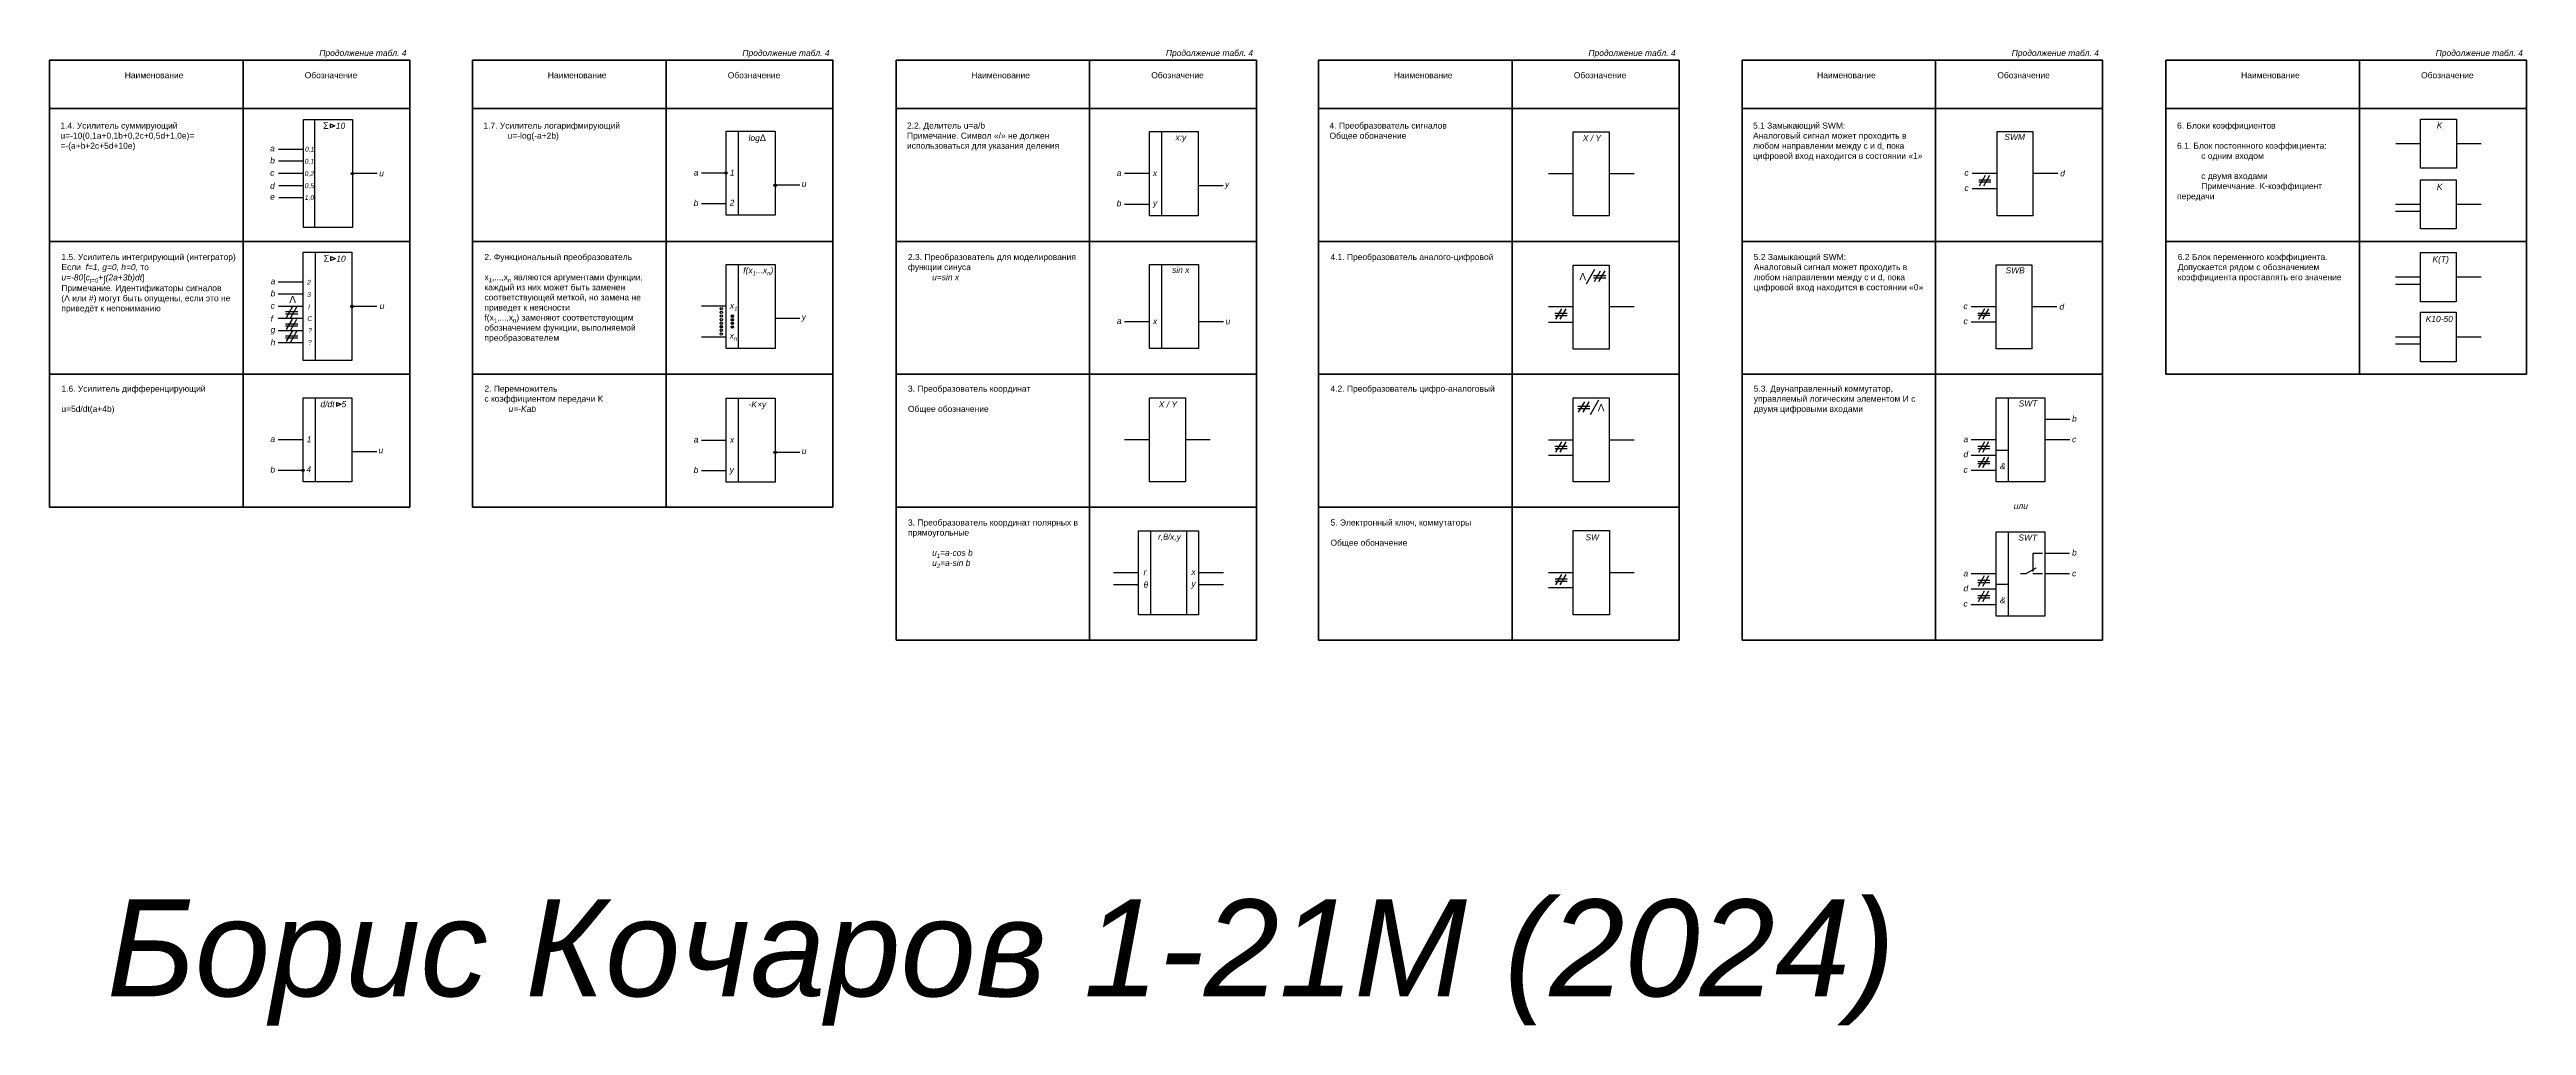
# Model space of a CAD drawing. Header units: millimetres. Extents: x 2750 to 14339, y 845 to 4295.
# Drawn here: x 3825 to 4849, y 1926 to 2329 of the extents above; entities that cross this region are included whole.
import ezdxf

# ---------------------------------------------------------------- set-up
doc = ezdxf.new("R2010")
doc.units = ezdxf.units.MM
doc.layers.add('Слой1', color=3, linetype='Continuous', lineweight=50)
doc.styles.get("Standard").update_dxf_attribs({"font": 'arial.ttf'})
pattern_1 = [(0, (0, 0), (0, 6.985), [5.08, -1.905]), (90, (0, 0), (-6.985, 4e-16), [5.08, -1.905])]

msp = doc.modelspace()

# ---------------------------------------------------------------- hatches: boundary and pattern name
h = msp.add_hatch()
h.set_pattern_fill('ANGLE', color=256)
h.set_pattern_definition(pattern_1)
h.paths.add_polyline_path([(4103.2, 2221.8, 1), (4102.2, 2221.8, 1)])
h.paths.add_polyline_path([(4102.2, 2220.3, 1), (4103.2, 2220.3, 1)])
h.paths.add_polyline_path([(4103.2, 2218.8, 1), (4102.2, 2218.8, 1)])
h.paths.add_polyline_path([(4103.2, 2217.3, 1), (4102.2, 2217.3, 1)])
h = msp.add_hatch()
h.set_pattern_fill('ANGLE', color=256)
h.set_pattern_definition(pattern_1)
h.paths.add_polyline_path([(4102.2, 2221.8, 1), (4103.2, 2221.8, 1)])
h.paths.add_polyline_path([(4102.2, 2220.3, 1), (4103.2, 2220.3, 1)])
h.paths.add_polyline_path([(4103.2, 2218.8, 1), (4102.2, 2218.8, 1)])
h.paths.add_polyline_path([(4102.2, 2217.3, 1), (4103.2, 2217.3, 1)])
h.paths.add_polyline_path([(4102.2, 2215.8, 1), (4103.2, 2215.8, 1)])
h.paths.add_polyline_path([(4103.2, 2212.8, 1), (4102.2, 2212.8, 1)])
h.paths.add_polyline_path([(4103.2, 2211.3, 1), (4102.2, 2211.3, 1)])
h = msp.add_hatch(color=256)
h.dxf.hatch_style = 1
h.paths.add_polyline_path([(4107.8, 2218.7, 1), (4106.8, 2218.7, 1)])
h.paths.add_polyline_path([(4103.2, 2214.3, 1), (4102.2, 2214.3, 1)])
h.paths.add_polyline_path([(4106.8, 2217.2, 1), (4107.8, 2217.2, 1)])
h.paths.add_polyline_path([(4107.8, 2215.7, 1), (4106.8, 2215.7, 1)])
h.paths.add_polyline_path([(4106.8, 2214.2, 1), (4107.8, 2214.2, 1)])
h = msp.add_hatch()
h.set_pattern_fill('ANGLE', color=256)
h.set_pattern_definition(pattern_1)
h.paths.add_polyline_path([(4102.2, 2215.8, 1), (4103.2, 2215.8, 1)])
h = msp.add_hatch()
h.set_pattern_fill('ANGLE', color=256)
h.set_pattern_definition(pattern_1)
h.paths.add_polyline_path([(4103.2, 2212.8, 1), (4102.2, 2212.8, 1)])
h = msp.add_hatch()
h.set_pattern_fill('ANGLE', color=256)
h.set_pattern_definition(pattern_1)
h.paths.add_polyline_path([(4103.2, 2211.3, 1), (4102.2, 2211.3, 1)])

# ---------------------------------------------------------------- linework, layer by layer
for p, q in [((3934.7, 2255.3), (3934.7, 2300)), ((3941, 2298.2), (3941, 2296.6)), ((3941, 2298.2), (3943, 2297.4)), ((3941, 2296.6), (3943, 2297.4)), ((4109.8, 2260.4), (4109.8, 2295.1)), ((4284.8, 2260.2), (4284.8, 2295)), ((3929.9, 2287.6), (3919.6, 2287.6)), ((4805.3, 2289.9), (4795, 2289.9)), ((4830.4, 2289.9), (4820.2, 2289.9)), ((3930, 2282.7), (3919.7, 2282.7)), ((3930, 2277.6), (3919.7, 2277.6)), ((3960.5, 2277.6), (3950.2, 2277.6)), ((4104.7, 2277.8), (4094.5, 2277.8)), ((4279.7, 2277.6), (4269.4, 2277.6)), ((4455, 2277.5), (4444.7, 2277.5)), ((4480.1, 2277.5), (4469.8, 2277.5)), ((4630.2, 2277.6), (4619.9, 2277.6)), ((4622.6, 2275.1), (4627.6, 2275.1)), ((4622.6, 2274.2), (4627.6, 2274.2)), ((4622.9, 2272.6), (4625.4, 2276.9)), ((4624.7, 2272.6), (4627.2, 2276.9)), ((4655.3, 2277.6), (4645, 2277.6)), ((3930, 2272.6), (3919.8, 2272.6)), ((3930.1, 2267.6), (3919.8, 2267.6)), ((4104.7, 2265.1), (4094.5, 2265.1)), ((4135.2, 2272.8), (4125, 2272.8)), ((4279.7, 2264.9), (4269.4, 2264.9)), ((4310.2, 2272.6), (4299.9, 2272.6)), ((4630.2, 2271.3), (4619.9, 2271.3)), ((4805.2, 2264.9), (4794.9, 2264.9)), ((4830.3, 2264.9), (4820, 2264.9)), ((4805.2, 2261.9), (4794.9, 2261.9)), ((3934.9, 2200.4), (3934.9, 2245.1)), ((3941.2, 2243.3), (3941.2, 2241.7)), ((3941.2, 2243.3), (3943.2, 2242.5)), ((3929.8, 2232.7), (3919.5, 2232.7)), ((3941.2, 2241.7), (3943.2, 2242.5)), ((4109.8, 2205.4), (4109.8, 2240.1)), ((4284.9, 2205.4), (4284.9, 2240.1)), ((4460.4, 2232.1), (4463.9, 2238.1)), ((4463.4, 2235.5), (4468.4, 2235.5)), ((4463.4, 2234.6), (4468.4, 2234.6)), ((4463.8, 2233), (4466.3, 2237.4)), ((4465.6, 2233), (4468.1, 2237.4)), ((4805.2, 2234.8), (4794.9, 2234.8)), ((4830.3, 2234.8), (4820, 2234.8)), ((3929.8, 2227.8), (3919.5, 2227.8)), ((3929.8, 2222.7), (3919.5, 2222.7)), ((3922.9, 2218.2), (3925.4, 2222.5)), ((3924.7, 2218.1), (3927.2, 2222.5)), ((3960.3, 2222.7), (3950, 2222.7)), ((4104.7, 2222.8), (4094.5, 2222.8)), ((4455, 2222.5), (4444.7, 2222.5)), ((4480.1, 2222.5), (4469.8, 2222.5)), ((4629.8, 2222.6), (4619.5, 2222.6)), ((4654.9, 2222.6), (4644.6, 2222.6)), ((4805.2, 2231.8), (4794.9, 2231.8)), ((3929.8, 2217.7), (3919.5, 2217.7)), ((3929.8, 2212.7), (3919.5, 2212.7)), ((3922.6, 2220.6), (3927.6, 2220.6)), ((3922.6, 2219.7), (3927.6, 2219.7)), ((3922.6, 2215.6), (3927.6, 2215.6)), ((3922.6, 2214.7), (3927.6, 2214.7)), ((3922.9, 2213.2), (3925.4, 2217.5)), ((3922.9, 2208.2), (3925.4, 2212.5)), ((3924.7, 2213.1), (3927.2, 2217.5)), ((3924.7, 2208.1), (3927.2, 2212.5)), ((4135.2, 2217.8), (4125, 2217.8)), ((4279.8, 2216.4), (4269.5, 2216.4)), ((4310.3, 2216.4), (4300, 2216.4)), ((4455, 2216.1), (4444.7, 2216.1)), ((4447.4, 2219.9), (4452.4, 2219.9)), ((4447.5, 2219), (4452.5, 2219)), ((4447.8, 2217.4), (4450.3, 2221.8)), ((4449.6, 2217.4), (4452.1, 2221.8)), ((4629.8, 2216.2), (4619.5, 2216.2)), ((4622.2, 2220), (4627.2, 2220)), ((4622.2, 2219.1), (4627.2, 2219.1)), ((4622.6, 2217.5), (4625.1, 2221.9)), ((4624.3, 2217.5), (4626.8, 2221.8)), ((3929.8, 2207.7), (3919.5, 2207.7)), ((3922.6, 2210.6), (3927.6, 2210.6)), ((3922.6, 2209.7), (3927.6, 2209.7)), ((4104.7, 2210.1), (4094.5, 2210.1)), ((4805.2, 2210.1), (4794.9, 2210.1)), ((4805.2, 2207.1), (4794.9, 2207.1)), ((4830.3, 2210.1), (4820, 2210.1)), ((3934.9, 2150.3), (3934.9, 2185)), ((3943.6, 2183.1), (3943.6, 2181.5)), ((3943.6, 2183.1), (3945.6, 2182.3)), ((3943.6, 2181.5), (3945.6, 2182.3)), ((4109.8, 2150.1), (4109.8, 2184.8)), ((4456.8, 2181.5), (4461.8, 2181.5)), ((4457.2, 2179), (4459.7, 2183.3)), ((4459, 2179), (4461.5, 2183.3)), ((4462.1, 2178.1), (4465.6, 2184.1)), ((4634.9, 2150.2), (4634.9, 2184.9)), ((4456.8, 2180.5), (4461.8, 2180.5)), ((4660.3, 2176), (4650, 2176)), ((3929.8, 2167.6), (3919.5, 2167.6)), ((3960.3, 2162.6), (3950, 2162.6)), ((4104.7, 2167.4), (4094.5, 2167.4)), ((4135.2, 2162.4), (4125, 2162.4)), ((4279.8, 2167.6), (4269.5, 2167.6)), ((4304.9, 2167.6), (4294.6, 2167.6)), ((4455, 2167.5), (4444.7, 2167.5)), ((4455, 2161.2), (4444.7, 2161.2)), ((4447.4, 2165), (4452.4, 2165)), ((4447.5, 2164.1), (4452.5, 2164.1)), ((4447.8, 2162.5), (4450.3, 2166.8)), ((4449.6, 2162.5), (4452.1, 2166.8)), ((4480.1, 2167.5), (4469.8, 2167.5)), ((4629.8, 2167.6), (4619.5, 2167.6)), ((4629.8, 2161.2), (4619.5, 2161.2)), ((4622.2, 2165), (4627.2, 2165)), ((4622.2, 2164.1), (4627.2, 2164.1)), ((4622.6, 2162.5), (4625.1, 2166.9)), ((4624.3, 2162.5), (4626.8, 2166.9)), ((4634.9, 2163.2), (4629.8, 2163.2)), ((4660.3, 2167.6), (4650, 2167.6)), ((3929.8, 2155), (3919.5, 2155)), ((4104.7, 2154.8), (4094.5, 2154.8)), ((4629.8, 2154.9), (4619.5, 2154.9)), ((4622.2, 2158.7), (4627.2, 2158.7)), ((4622.2, 2157.8), (4627.2, 2157.8)), ((4622.6, 2156.2), (4625.1, 2160.5)), ((4624.3, 2156.2), (4626.8, 2160.5)), ((4280.2, 2130), (4280.2, 2095.3)), ((4295, 2130), (4295, 2095.3)), ((4634.9, 2094.8), (4634.9, 2129.6)), ((4649, 2120.6), (4645, 2120.6)), ((4645, 2120.6), (4645, 2113.2)), ((4660.2, 2120.6), (4650, 2120.6)), ((4275.2, 2112.7), (4264.9, 2112.7)), ((4310.3, 2112.7), (4300, 2112.7)), ((4455, 2112.7), (4444.8, 2112.7)), ((4447.5, 2110.2), (4452.5, 2110.2)), ((4447.8, 2107.7), (4450.3, 2112)), ((4449.6, 2107.7), (4452.1, 2112)), ((4480.1, 2112.7), (4469.9, 2112.7)), ((4629.8, 2112.2), (4619.5, 2112.2)), ((4622.2, 2109.6), (4627.2, 2109.6)), ((4622.5, 2107.2), (4625, 2111.5)), ((4624.3, 2107.2), (4626.8, 2111.5)), ((4642, 2112.2), (4639.9, 2112.2)), ((4642, 2112.2), (4646.3, 2114.7)), ((4649, 2112.2), (4645, 2112.2)), ((4660.2, 2112.2), (4650, 2112.2)), ((4275.2, 2107.7), (4264.9, 2107.7)), ((4310.3, 2107.7), (4300, 2107.7)), ((4455, 2106.4), (4444.8, 2106.4)), ((4447.5, 2109.2), (4452.5, 2109.2)), ((4629.8, 2105.9), (4619.5, 2105.9)), ((4629.8, 2099.5), (4619.5, 2099.5)), ((4622.2, 2108.7), (4627.2, 2108.7)), ((4622.2, 2103.3), (4627.2, 2103.3)), ((4622.2, 2102.4), (4627.2, 2102.4)), ((4622.5, 2100.8), (4625, 2105.2)), ((4624.3, 2100.8), (4626.8, 2105.2)), ((4634.9, 2107.8), (4629.8, 2107.8))]:
    msp.add_line(p, q)
for points in [[(3930, 2300), (3950.2, 2300), (3950.2, 2255.3), (3930, 2255.3)], [(4104.7, 2295.1), (4125, 2295.1), (4125, 2260.4), (4104.7, 2260.4)], [(4279.7, 2295), (4299.9, 2295), (4299.9, 2260.2), (4279.7, 2260.2)], [(4455, 2294.9), (4469.8, 2294.9), (4469.8, 2260.1), (4455, 2260.1)], [(4630.2, 2295), (4645, 2295), (4645, 2260.2), (4630.2, 2260.2)], [(4805.3, 2300.1), (4820.2, 2300.1), (4820.2, 2279.8), (4805.3, 2279.8)], [(4805.2, 2275.1), (4820, 2275.1), (4820, 2254.8), (4805.2, 2254.8)], [(3929.8, 2245.1), (3950, 2245.1), (3950, 2200.4), (3929.8, 2200.4)], [(4805.2, 2245), (4820, 2245), (4820, 2224.6), (4805.2, 2224.6)], [(4104.7, 2240.1), (4125, 2240.1), (4125, 2205.4), (4104.7, 2205.4)], [(4279.8, 2240.1), (4300, 2240.1), (4300, 2205.4), (4279.8, 2205.4)], [(4455, 2239.8), (4469.8, 2239.8), (4469.8, 2205.1), (4455, 2205.1)], [(4629.8, 2239.9), (4644.6, 2239.9), (4644.6, 2205.2), (4629.8, 2205.2)], [(4805.2, 2220.3), (4820, 2220.3), (4820, 2199.9), (4805.2, 2199.9)], [(3929.8, 2185), (3950, 2185), (3950, 2150.3), (3929.8, 2150.3)], [(4104.7, 2184.8), (4125, 2184.8), (4125, 2150.1), (4104.7, 2150.1)], [(4279.8, 2184.9), (4294.6, 2184.9), (4294.6, 2150.2), (4279.8, 2150.2)], [(4455, 2184.9), (4469.8, 2184.9), (4469.8, 2150.2), (4455, 2150.2)], [(4629.8, 2184.9), (4650, 2184.9), (4650, 2150.2), (4629.8, 2150.2)], [(4275.2, 2130), (4300, 2130), (4300, 2095.3), (4275.2, 2095.3)], [(4455, 2130.1), (4469.9, 2130.1), (4469.9, 2095.3), (4455, 2095.3)], [(4629.8, 2129.6), (4650, 2129.6), (4650, 2094.8), (4629.8, 2094.8)]]:
    msp.add_lwpolyline(points, close=True)
for centre in [(3950.2, 2277.6), (4104.7, 2277.8), (4125, 2272.8), (3950, 2222.7), (4102.7, 2221.8), (4102.7, 2220.3), (4102.7, 2218.8), (4102.7, 2217.3), (4102.7, 2215.8), (4102.7, 2214.3), (4102.7, 2212.8), (4107.3, 2218.7), (4107.3, 2217.2), (4107.3, 2215.7), (4107.3, 2214.2), (4102.7, 2211.3), (4125, 2162.4), (3929.8, 2155)]:
    msp.add_circle(centre, 0.5)
at = {"layer": 'Слой1'}
for p, q in [((3825, 2324.5), (3974, 2324.5)), ((3825, 2139.8), (3825, 2324.5)), ((3905, 2324.5), (3905, 2139.8)), ((3974, 2324.5), (3974, 2139.8)), ((3999.9, 2324.5), (4148.9, 2324.5)), ((3999.9, 2139.8), (3999.9, 2324.5)), ((4079.9, 2324.5), (4079.9, 2139.8)), ((4148.9, 2324.5), (4148.9, 2139.8)), ((4175, 2324.5), (4324, 2324.5)), ((4175, 2084.9), (4175, 2324.5)), ((4255, 2324.5), (4255, 2084.9)), ((4324, 2324.5), (4324, 2084.9)), ((4349.7, 2324.5), (4498.8, 2324.5)), ((4349.7, 2084.9), (4349.7, 2324.5)), ((4429.7, 2324.5), (4429.7, 2084.9)), ((4498.8, 2324.5), (4498.8, 2084.9)), ((4524.8, 2324.5), (4673.8, 2324.5)), ((4524.8, 2084.9), (4524.8, 2324.5)), ((4604.8, 2324.5), (4604.8, 2084.9)), ((4673.8, 2324.5), (4673.8, 2084.9)), ((4700, 2324.5), (4849.1, 2324.5)), ((4700, 2194.7), (4700, 2324.5)), ((4780, 2324.5), (4780, 2194.7)), ((4849.1, 2324.5), (4849.1, 2194.7)), ((3825, 2304.5), (3974, 2304.5)), ((3999.9, 2304.5), (4148.9, 2304.5)), ((4175, 2304.5), (4324, 2304.5)), ((4349.7, 2304.5), (4498.8, 2304.5)), ((4524.8, 2304.5), (4673.8, 2304.5)), ((4700, 2304.5), (4849.1, 2304.5)), ((3825, 2249.6), (3974, 2249.6)), ((3999.9, 2249.6), (4148.9, 2249.6)), ((4175, 2249.6), (4324, 2249.6)), ((4349.7, 2249.6), (4498.8, 2249.6)), ((4524.8, 2249.6), (4673.8, 2249.6)), ((4700, 2249.6), (4849.1, 2249.6)), ((3825, 2194.7), (3974, 2194.7)), ((3999.9, 2194.7), (4148.9, 2194.7)), ((4175, 2194.7), (4324, 2194.7)), ((4349.7, 2194.7), (4498.8, 2194.7)), ((4524.8, 2194.7), (4673.8, 2194.7)), ((4700, 2194.7), (4849.1, 2194.7)), ((3825, 2139.8), (3974, 2139.8)), ((3999.9, 2139.8), (4148.9, 2139.8)), ((4175, 2139.8), (4324, 2139.8)), ((4349.7, 2139.8), (4498.8, 2139.8)), ((4175, 2084.9), (4324, 2084.9)), ((4349.7, 2084.9), (4498.8, 2084.9)), ((4524.8, 2084.9), (4673.8, 2084.9))]:
    msp.add_line(p, q, dxfattribs=at)

# ---------------------------------------------------------------- texts
at = {"char_height": 3, "width": 1.821, "attachment_point": 1}
for insert in [(4457.5, 2236.5), (3924.1, 2227.1), (4465.1, 2182.4)]:
    msp.add_mtext('Ʌ', dxfattribs=dict(at, insert=insert))
at = {"layer": 'Слой1', "attachment_point": 1}
for s, width, heights, insert, char_height in [('{\\fArial|b0|i1|c204|p34;                      Продолжение табл. 4}', 61.788, [0], (3915.2, 2328.7), 2.5), ('{\\fArial|b0|i1|c204|p34;                      Продолжение табл. 4}', 61.788, [0], (4090.1, 2328.7), 2.5), ('{\\fArial|b0|i1|c204|p34;                      Продолжение табл. 4}', 61.788, [0], (4265.2, 2328.7), 2.5), ('{\\fArial|b0|i1|c204|p34;                      Продолжение табл. 4}', 61.788, [0], (4439.9, 2328.7), 2.5), ('{\\fArial|b0|i1|c204|p34;                      Продолжение табл. 4}', 61.788, [0], (4614.9, 2328.7), 2.5), ('{\\fArial|b0|i1|c204|p34;                      Продолжение табл. 4}', 61.788, [0], (4790.2, 2328.7), 2.5), ('Наименование', 2.5, [0], (3856.1, 2319.5), 2.5), ('Обозначение', 2.5, [0], (3930.5, 2319.5), 2.5), ('Наименование', 2.5, [0], (4031, 2319.5), 2.5), ('Обозначение', 2.5, [0], (4105.4, 2319.5), 2.5), ('Наименование', 2.5, [0], (4206.1, 2319.5), 2.5), ('Обозначение', 2.5, [0], (4280.5, 2319.5), 2.5), ('Наименование', 2.5, [0], (4380.8, 2319.5), 2.5), ('Обозначение', 2.5, [0], (4455.2, 2319.5), 2.5), ('Наименование', 2.5, [0], (4555.8, 2319.5), 2.5), ('Обозначение', 2.5, [0], (4630.3, 2319.5), 2.5), ('Наименование', 2.5, [0], (4731.1, 2319.5), 2.5), ('Обозначение', 2.5, [0], (4805.5, 2319.5), 2.5), ('\\A1;1.4. Усилитель суммирующий \\Pu=-10(0,1a+0,1b+0,2c+0,5d+1,0e)=\\P=-(a+b+2c+5d+10e)', 71.137, [66.3], (3829.5, 2298.7), 2.5), ('{\\H1.08333x;Σ\\fArial|b0|i1|c204|p34;\\H0.92308x;   10}', 13.24, [0], (3938.1, 2298.8), 2.5), ('\\A1;1.7. Усилитель логарифмирующий\\P^Iu=-log(-a+2b)', 71.137, [66.3], (4004.4, 2298.7), 2.5), ('\\A1;2.2. Делитель u=a/b\\PПримечание. Символ «/» не должен использоваться для указания деления', 71.137, [66.3], (4179.5, 2298.7), 2.5), ('\\A1;4. Преобразователь сигналов\\PОбщее обоначение', 71.137, [66.3], (4354.2, 2298.7), 2.5), ('\\A1;5.1 Замыкающий SWM:\\PАналоговый сигнал может проходить в любом направлении между c и d, пока цифровой вход находится в состоянии «1» ', 71.137, [66.3], (4529.3, 2298.7), 2.5), ('{\\fArial|b0|i1|c204|p34;SWM}', 2.5, [0], (4633.2, 2294), 2.5), ('\\A1;6. Блоки коэффициентов\\P\\P6.1. Блок постоянного коэффициента:\\P ^Iс одним входом\\P\\P^Iс двумя входами\\P^IПримеччание. K-коэффициент передачи', 71.137, [66.3], (4704.6, 2298.7), 2.5), ('{\\fArial|b0|i1|c204|p34;K}', 2.5, [0], (4812, 2298.8), 2.5), ('{\\fArial|b0|i1|c204|p34;a}', 2.5, [0], (3916.2, 2289.3), 2.5), ('{\\fArial|b0|i1|c204|p34;b}', 2.5, [0], (3916.2, 2284.3), 2.5), ('{\\fArial|b0|i1|c204|p34;0,1}', 2.5, [0], (3930.5, 2283.7), 2), ('{\\fArial|b0|i1|c204|p34;0,1}', 2.5, [0], (3930.6, 2288.7), 2), ('{\\fArial|b0|i1|c204|p34;log\\fArial|b0|i0|c204|p34;\\H1.08333x;Δ}', 2.5, [0], (4114, 2293.8), 2.5), ('{\\fArial|b0|i1|c204|p34;x:y}', 2.5, [0], (4290.5, 2293.8), 2.5), ('{\\fArial|b0|i1|c204|p34;X / Y}', 8.416, [0], (4458.9, 2293.5), 2.5), ('{\\fArial|b0|i1|c204|p34;c}', 2.5, [0], (3916.2, 2279.2), 2.5), ('{\\fArial|b0|i1|c204|p34;d}', 2.5, [0], (3916.2, 2273.8), 2.5), ('{\\fArial|b0|i1|c204|p34;0,2}', 2.5, [0], (3930.5, 2278.6), 2), ('{\\fArial|b0|i1|c204|p34;0,5}', 2.5, [0], (3930.5, 2273.6), 2), ('{\\fArial|b0|i1|c204|p34;u}', 2.5, [0], (3961.3, 2279), 2.5), ('{\\fArial|b0|i1|c204|p34;a}', 2.5, [0], (4091.3, 2279.3), 2.5), ('{\\fArial|b0|i1|c204|p34;1}', 2.5, [0], (4106.3, 2279.3), 2.5), ('{\\fArial|b0|i1|c204|p34;u}', 2.5, [0], (4136, 2274.7), 2.5), ('{\\fArial|b0|i1|c204|p34;a}', 2.5, [0], (4266.2, 2279.1), 2.5), ('{\\fArial|b0|i1|c204|p34;x}', 2.5, [0], (4281.2, 2279.1), 2.5), ('{\\fArial|b0|i1|c204|p34;y}', 2.5, [0], (4311, 2274.5), 2.5), ('{\\fArial|b0|i1|c204|p34;с}', 2.5, [0], (4616.7, 2279.2), 2.5), ('{\\fArial|b0|i1|c204|p34;d}', 2.5, [0], (4656.3, 2279), 2.5), ('{\\fArial|b0|i1|c204|p34;K}', 2.5, [0], (4812, 2273.4), 2.5), ('{\\fArial|b0|i1|c204|p34;e}', 2.5, [0], (3916.2, 2269.3), 2.5), ('{\\fArial|b0|i1|c204|p34;1,0}', 2.5, [0], (3930.5, 2268.7), 2), ('{\\fArial|b0|i1|c204|p34;b}', 2.5, [0], (4091.3, 2266.7), 2.5), ('{\\fArial|b0|i1|c204|p34;2}', 8.416, [0], (4106.2, 2266.8), 2.5), ('{\\fArial|b0|i1|c204|p34;b}', 2.5, [0], (4266.2, 2266.6), 2.5), ('{\\fArial|b0|i1|c204|p34;y}', 8.416, [0], (4281.2, 2266.7), 2.5), ('{\\fArial|b0|i1|c204|p34;с}', 2.5, [0], (4616.7, 2272.9), 2.5), ('\\A1;1.5. Усилитель интегрирующий (интегратор)\\PЕсли  {\\fArial|b0|i1|c204|p34;f=1, g=0, h=0,} то\\P{\\fArial|b0|i1|c204|p34;u=-80}[{\\fArial|b0|i1|c204|p34;c\\H0.7x;\\S^ t=0;\\H1.42857x;+\\A0;\\H1.08333x;∫\\A1;\\H0.92308x;(2a+3b)dt}]{\\fArial|b0|i1|c204|p34;\\P}Примечание. Идентификаторы сигналов\\P({\\A0;Ʌ или }#){\\fArial|b0|i1|c204|p34; }могут быть опущены, если это не приведёт к непониманию\\P^I', 71.137, [66.3], (3829.9, 2244.4), 2.5), ('{\\H1.08333x;Σ\\fArial|b0|i1|c204|p34;\\H0.92308x;   10}', 13.24, [0], (3938.3, 2243.9), 2.5), ('\\A1;2. Функциональный преобразователь\\P\\Px{\\H0.7x;\\S^ 1;},...,x{\\H0.7x;\\S^ n;} являются аргументами функции, каждый из них может быть заменен соответствующей меткой, но замена не приведет к неясности \\Pf(x{\\H0.7x;\\S^ 1;},...,x{\\H0.7x;\\S^ n;}) заменяют соответствующим обозначением функции, выполняемой преобразователем', 71.137, [66.3], (4004.8, 2244.4), 2.5), ('\\A1;2.3. Преобразователь для моделирования функции синуса\\P^I{\\fArial|b0|i1|c204|p34;u=sin x} ', 71.137, [66.3], (4179.9, 2244.4), 2.5), ('\\A1;4.1. Преобразователь аналого-цифровой', 71.137, [66.3], (4354.6, 2244.4), 2.5), ('\\A1;5.2 Замыкающий SWM:\\PАналоговый сигнал может проходить в любом направлении между c и d, пока цифровой вход находится в состоянии «0»', 71.137, [66.3], (4529.6, 2244.4), 2.5), ('\\A1;6.2 Блок переменного коэффициента. Допускается рядом с обозначением коэффициента проставлять его значение', 71.137, [66.3], (4704.9, 2244.4), 2.5), ('{\\fArial|b0|i1|c204|p34;K(T)}', 2.5, [0], (4810.2, 2243.5), 2.5), ('{\\fArial|b0|i1|c204|p34;a}', 2.5, [0], (3916.4, 2234.4), 2.5), ('{\\fArial|b0|i1|c204|p34;2}', 2.5, [0], (3931.5, 2233.7), 2), ('\\A1;{\\fArial|b0|i1|c204|p34;f(x\\H0.7x;\\S^ 1;\\H1.42857x;...x\\H0.7x;\\S^ n;\\H1.42857x;)}', 2.5, [0], (4111.8, 2238.9), 2.5), ('{\\fArial|b0|i1|c204|p34;sin x }', 8.764, [0], (4289.1, 2239.1), 2.5), ('{\\fArial|b0|i1|c204|p34;SWB}', 2.5, [0], (4633.7, 2238.9), 2.5), ('{\\fArial|b0|i1|c204|p34;b}', 2.5, [0], (3916.4, 2229.4), 2.5), ('{\\fArial|b0|i1|c204|p34;c}', 2.5, [0], (3916.4, 2224.3), 2.5), ('{\\fArial|b0|i1|c204|p34;3}', 2.5, [0], (3931.5, 2228.7), 2), ('{\\fArial|b0|i1|c204|p34;I}', 2.5, [0], (3931.9, 2223.6), 2), ('{\\fArial|b0|i1|c204|p34;u}', 2.5, [0], (3961.5, 2224.2), 2.5), ('\\A1;{\\fArial|b0|i1|c204|p34;x\\H0.7x;\\S^ 1;}', 2.5, [0], (4106.3, 2224.3), 2.5), ('{\\fArial|b0|i1|c204|p34;с}', 2.5, [0], (4616.3, 2224.1), 2.5), ('{\\fArial|b0|i1|c204|p34;d}', 2.5, [0], (4656, 2223.9), 2.5), ('{\\fArial|b0|i1|c204|p34;g}', 2.5, [0], (3916.4, 2214.4), 2.5), ('{\\fArial|b0|i1|c204|p34;f}', 2.5, [0], (3916.4, 2218.9), 2.5), ('{\\fArial|b0|i1|c204|p34;C}', 2.5, [0], (3931.6, 2218.7), 2), ('{\\fArial|b0|i1|c204|p34;?}', 2.5, [0], (3931.9, 2213.8), 2), ('{\\fArial|b0|i1|c204|p34;y}', 2.5, [0], (4136, 2219.7), 2.5), ('{\\fArial|b0|i1|c204|p34;a}', 2.5, [0], (4266.3, 2218), 2.5), ('{\\fArial|b0|i1|c204|p34;x}', 2.5, [0], (4281.2, 2217.9), 2.5), ('{\\fArial|b0|i1|c204|p34;u}', 2.5, [0], (4311.2, 2217.8), 2.5), ('{\\fArial|b0|i1|c204|p34;с}', 2.5, [0], (4616.3, 2217.9), 2.5), ('{\\fArial|b0|i1|c204|p34;K10-50}', 2.5, [0], (4807.4, 2218.8), 2.5), ('{\\fArial|b0|i1|c204|p34;h}', 2.5, [0], (3916.4, 2209.1), 2.5), ('{\\fArial|b0|i1|c204|p34;?}', 2.5, [0], (3931.8, 2208.9), 2), ('\\A1;{\\fArial|b0|i1|c204|p34;x\\H0.7x;\\S^ n;}', 8.416, [0], (4106.2, 2211.9), 2.5), ('\\A1;1.6. Усилитель дифференцирующий\\P\\Pu=5d/dt(a+4b)\\P^I', 71.137, [66.3], (3829.9, 2190), 2.5), ('{\\fArial|b0|i1|c204|p34;d/dt   5}', 13.24, [0], (3937, 2183.6), 2.5), ('\\A1;2. Перемножитель\\Pс коэффициентом передачи K\\P^I{\\fArial|b0|i1|c204|p34;u=-Kab\\P}^I', 71.137, [66.3], (4004.8, 2190), 2.5), ('{\\fArial|b0|i1|c204|p34;-K×y}', 2.5, [0], (4114, 2183.5), 2.5), ('\\A1;3. Преобразователь координат\\P\\PОбщее обозначение{\\fArial|b0|i1|c204|p34;\\P}^I', 71.137, [66.3], (4179.9, 2190), 2.5), ('{\\fArial|b0|i1|c204|p34;X / Y}', 8.416, [0], (4283.6, 2183.5), 2.5), ('\\A1;4.2. Преобразователь цифро-аналоговый{\\fArial|b0|i1|c204|p34;\\P}^I', 71.137, [66.3], (4354.6, 2190), 2.5), ('\\A1;5.3. Двунаправленный коммутатор, \\Pуправляемый логическим элементом И с двумя цифровыми входами^I', 71.137, [66.3], (4529.6, 2190), 2.5), ('{\\fArial|b0|i1|c204|p34;SWT}', 2.5, [0], (4639.1, 2183.9), 2.5), ('{\\fArial|b0|i1|c204|p34;b}', 2.5, [0], (4661.2, 2177.6), 2.5), ('{\\fArial|b0|i1|c204|p34;a}', 2.5, [0], (3916.3, 2169.2), 2.5), ('{\\fArial|b0|i1|c204|p34;1}', 2.5, [0], (3931.3, 2169.1), 2.5), ('{\\fArial|b0|i1|c204|p34;u}', 2.5, [0], (3961, 2164.6), 2.5), ('{\\fArial|b0|i1|c204|p34;a}', 2.5, [0], (4091.3, 2169), 2.5), ('{\\fArial|b0|i1|c204|p34;x}', 2.5, [0], (4106.3, 2168.9), 2.5), ('{\\fArial|b0|i1|c204|p34;u}', 2.5, [0], (4136, 2164.3), 2.5), ('{\\fArial|b0|i1|c204|p34;a}', 2.5, [0], (4616.3, 2169.1), 2.5), ('{\\fArial|b0|i1|c204|p34;d}', 2.5, [0], (4616.3, 2162.9), 2.5), ('{\\fArial|b0|i1|c204|p34;с}', 2.5, [0], (4661.2, 2169.1), 2.5), ('{\\fArial|b0|i1|c204|p34;b}', 2.5, [0], (3916.3, 2156.6), 2.5), ('{\\fArial|b0|i1|c204|p34;4}', 8.416, [0], (3931.2, 2156.7), 2.5), ('{\\fArial|b0|i1|c204|p34;b}', 2.5, [0], (4091.3, 2156.4), 2.5), ('{\\fArial|b0|i1|c204|p34;y}', 8.416, [0], (4106.2, 2156.5), 2.5), ('{\\fArial|b0|i1|c204|p34;с}', 2.5, [0], (4616.3, 2156.5), 2.5), ('{\\fArial|b0|i1|c204|p34;&}', 2.5, [0], (4631.4, 2158), 2.5), ('{\\fArial|b0|i1|c204|p34;или}', 2.5, [0], (4637.1, 2141.5), 2.5), ('\\A1;3. Преобразователь координат полярных в прямоугольные\\P\\P^I{\\fArial|b0|i1|c204|p34;u\\H0.7x;\\S^ 1;\\H1.42857x;=a}·{\\fArial|b0|i1|c204|p34;\\H1x;cos b\\P^Iu\\H0.7x;\\S^ 2;\\H1.42857x;=a}·{\\fArial|b0|i1|c204|p34;\\H1x;sin b}', 71.137, [66.3], (4179.9, 2134.7), 2.5), ('\\A1;5. Электронный ключ, коммутаторы\\P\\PОбщее обоначение', 71.137, [66.3], (4354.6, 2134.7), 2.5), ('{\\fArial|b0|i1|c204|p34;r,θ/x,y}', 8.416, [0], (4283.3, 2128.8), 2.5), ('{\\fArial|b0|i1|c204|p34;SW}', 2.5, [0], (4460, 2128.6), 2.5), ('{\\fArial|b0|i1|c204|p34;SWT}', 2.5, [0], (4639, 2128.5), 2.5), ('{\\fArial|b0|i1|c204|p34;b}', 2.5, [0], (4661.2, 2122.3), 2.5), ('{\\fArial|b0|i1|c204|p34;r}', 8.416, [0], (4277.3, 2114.2), 2.5), ('{\\fArial|b0|i1|c204|p34;x}', 8.416, [0], (4297.1, 2114.3), 2.5), ('{\\fArial|b0|i1|c204|p34;a}', 2.5, [0], (4616.3, 2113.7), 2.5), ('{\\fArial|b0|i1|c204|p34;с}', 2.5, [0], (4661.2, 2113.7), 2.5), ('{\\fArial|b0|i1|c204|p34;θ}', 8.416, [0], (4277.3, 2109), 2.5), ('{\\fArial|b0|i1|c204|p34;y}', 8.416, [0], (4297.1, 2109.4), 2.5), ('{\\fArial|b0|i1|c204|p34;d}', 2.5, [0], (4616.3, 2107.5), 2.5), ('{\\fArial|b0|i1|c204|p34;с}', 2.5, [0], (4616.3, 2101.2), 2.5), ('{\\fArial|b0|i1|c204|p34;&}', 2.5, [0], (4631.4, 2102.6), 2.5), ('{\\fArial|b0|i1|c204|p34; Борис Кочаров 1-21М (2024)}', 882.885, [0], (3833.2, 1977.7), 40)]:
    msp.add_mtext_dynamic_manual_height_columns(s, width=width, gutter_width=12.5, heights=heights, dxfattribs=dict(at, insert=insert, char_height=char_height))

doc.saveas('drawing.dxf')
